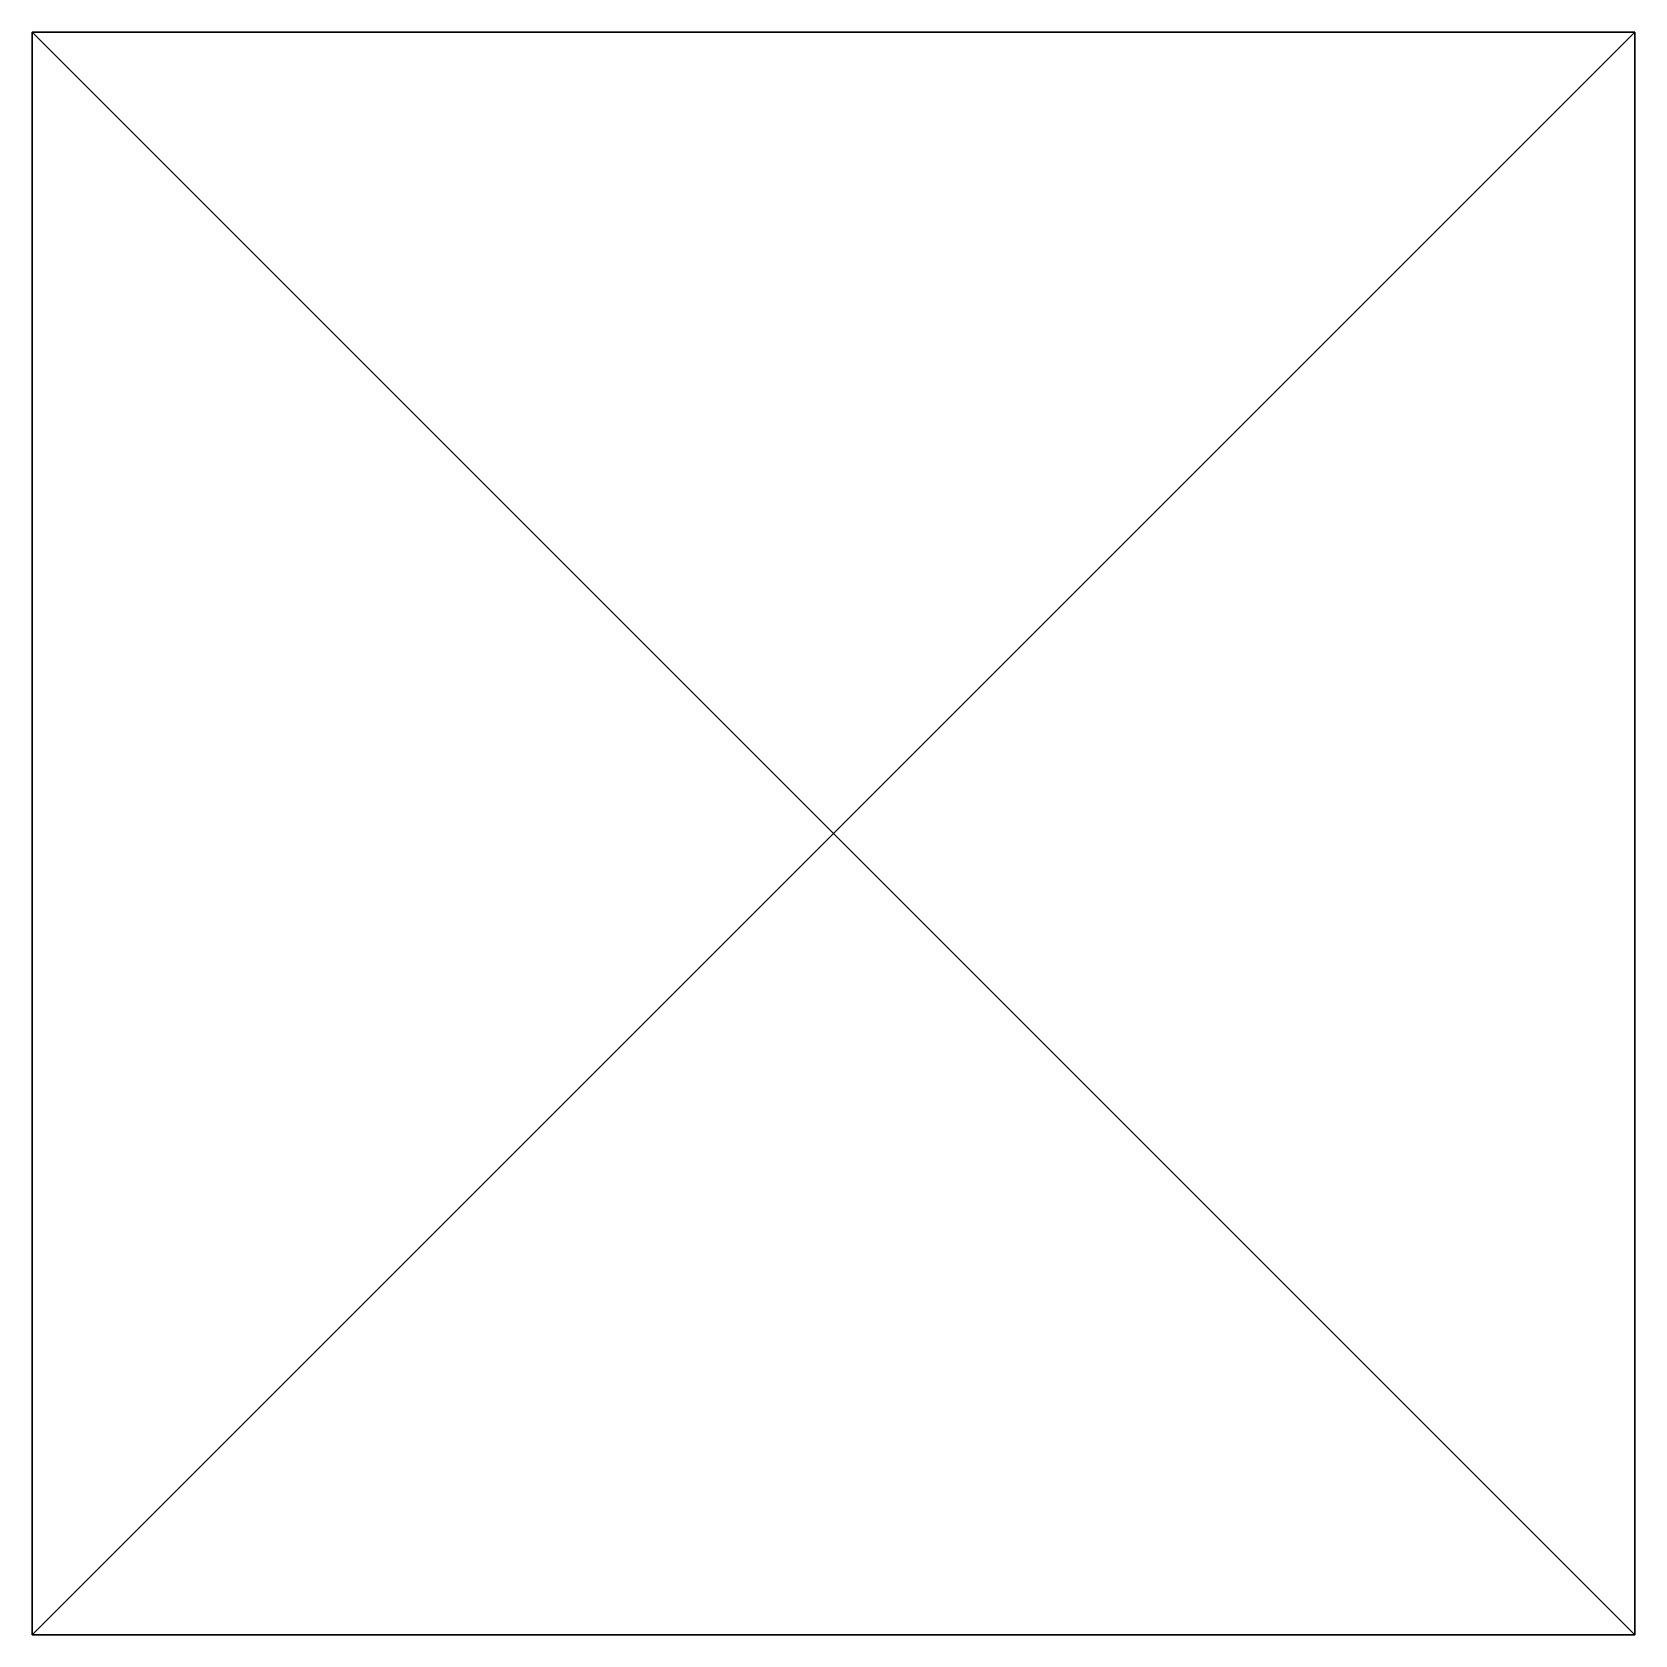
# Model space of a CAD drawing. Extents: x 16624 to 25590, y 13138 to 15420.
# Drawn here: x 23090 to 23290, y 15220 to 15420 of the extents above; entities that cross this region are included whole.
import ezdxf

# ---------------------------------------------------------------- set-up
doc = ezdxf.new("R2010")
doc.units = 0
doc.header["$LTSCALE"] = 100
doc.header["$MEASUREMENT"] = 0
doc.layers.add('EQP', color=3, linetype='CONTINUOUS')
doc.layers.add('STELL', color=6, linetype='CONTINUOUS')

# ---------------------------------------------------------------- blocks, each defined once
blk = doc.blocks.new('STEEL')
at = {"layer": 'STELL'}
for p, q in [((5140, 1700, 1770), (4940, 1900, 1770)), ((5140, 1900, 1770), (4940, 1700, 1770))]:
    blk.add_line(p, q, dxfattribs=at)
for elevation in [1780, 1770]:
    blk.add_lwpolyline([(4940, 1700), (4940, 1900), (5140, 1900), (5140, 1700)], close=True, dxfattribs=dict(at, elevation=elevation))
blk.add_3dface([(5140, 1900, 1800), (4940, 1900, 1800), (4940, 1700, 1800), (5140, 1700, 1800)], dxfattribs=at)

msp = doc.modelspace()

# ---------------------------------------------------------------- block references
at = {"layer": 'EQP'}
msp.add_blockref('STEEL', (18150, 13520, 4090), dxfattribs=at)

doc.saveas('drawing.dxf')
